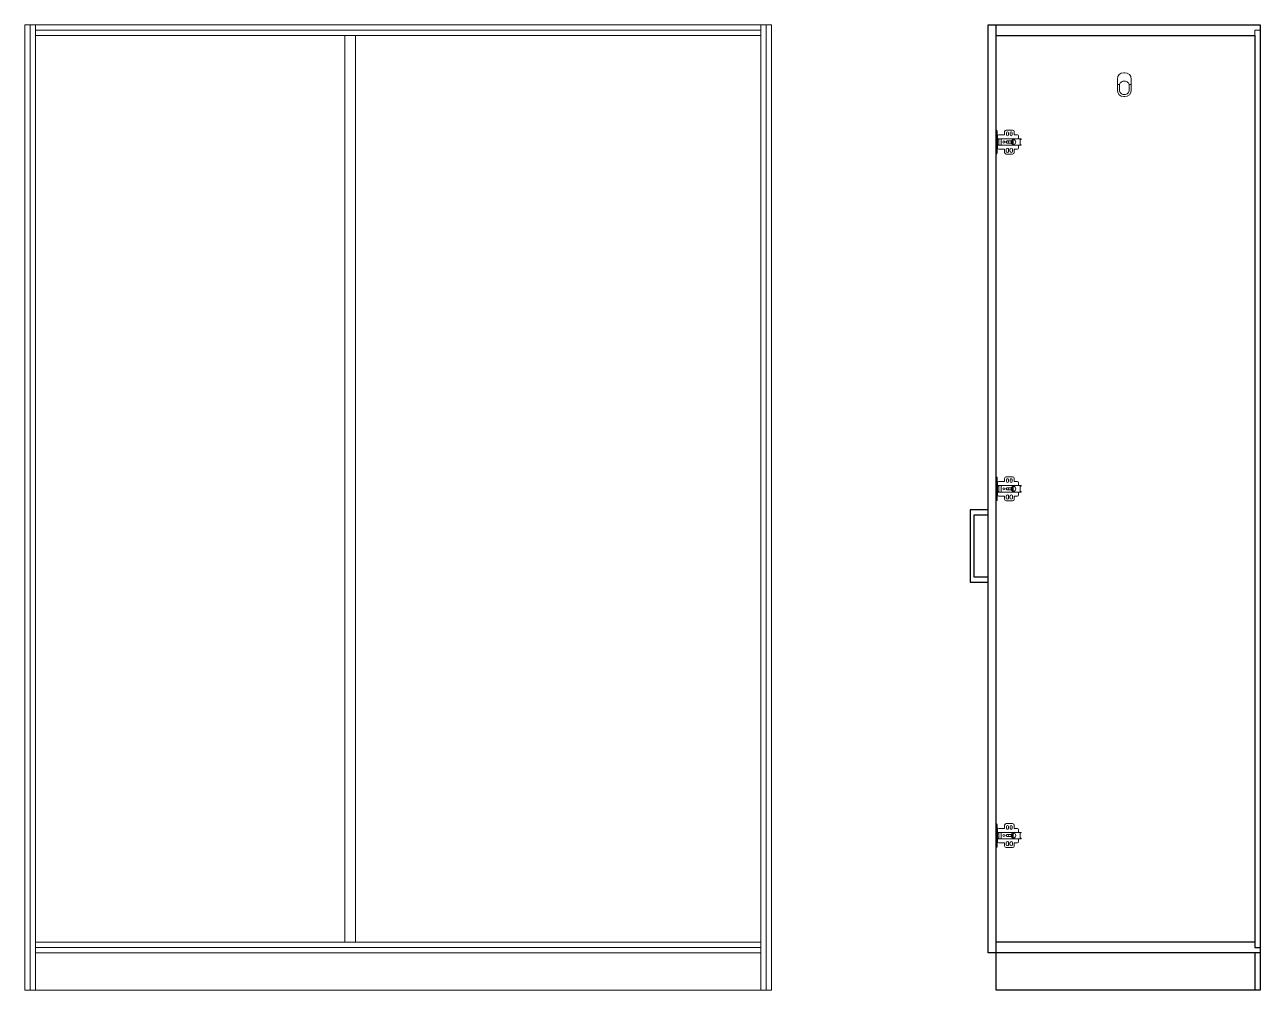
# Model space of a CAD drawing. Header units: millimetres. Extents: x -36975 to 25048, y -11091 to 9259.
# Drawn here: x -36975 to -34659, y -3109 to -1299 of the extents above; entities that cross this region are included whole.
import ezdxf

# ---------------------------------------------------------------- set-up
doc = ezdxf.new("R2010")
doc.units = ezdxf.units.MM
for name, color, linetype, lineweight in [('A-ELEV-MBE', 7, 'Continuous', 18), ('A-ELEV-MBE1', 7, 'Continuous', 18), ('A-SECT-MCUT', 7, 'Continuous', 25)]:
    doc.layers.add(name, color=color, linetype=linetype, lineweight=lineweight)

msp = doc.modelspace()

# ---------------------------------------------------------------- linework, layer by layer
at = {"layer": 'A-ELEV-MBE'}
for p, q in [((-36964.9, -1299.2), (-36964.9, -3109.2)), ((-36954.9, -1309.2), (-35594.9, -1309.2)), ((-35594.9, -1319.2), (-36954.9, -1319.2)), ((-36374.9, -1319.2), (-36374.9, -3019.2)), ((-36374.9, -1319.2), (-36354.9, -1319.2)), ((-36354.9, -1319.2), (-36354.9, -3019.2)), ((-35584.9, -1299.2), (-35584.9, -3109.2)), ((-34658.5, -1309.2), (-34668.5, -1309.2)), ((-34668.5, -1309.2), (-34668.5, -1319.2)), ((-36954.9, -1739.2), (-36954.9, -1760.2)), ((-35594.9, -3019.2), (-36954.9, -3019.2)), ((-36954.9, -3029.2), (-35594.9, -3029.2)), ((-35594.9, -3039.2), (-36954.9, -3039.2)), ((-35594.9, -3099.2), (-35594.9, -3089.2)), ((-35594.9, -3109.2), (-36954.9, -3109.2)), ((-35584.9, -3109.2), (-35584.9, -3109.2))]:
    msp.add_line(p, q, dxfattribs=at)
msp.add_lwpolyline([(-36954.9, -1299.2), (-36954.9, -3109.2), (-36974.9, -3109.2), (-36974.9, -1299.2), (-35574.9, -1299.2), (-35574.9, -3109.2), (-35594.9, -3109.2), (-35594.9, -1299.2)], dxfattribs=at)
at = {"layer": 'A-ELEV-MBE1'}
for p, q in [((-34912.5, -1389.2), (-34914.4, -1389.2)), ((-34926.4, -1401.2), (-34926.4, -1421.9)), ((-34922.2, -1411.6), (-34926.4, -1411.6)), ((-34900.5, -1411.6), (-34904.6, -1411.6)), ((-34900.5, -1401.2), (-34900.5, -1421.9)), ((-34912.5, -1433.9), (-34914.4, -1433.9)), ((-35153.5, -1496.7), (-35153.5, -1496.7)), ((-35152, -1498.2), (-35152, -1540.2)), ((-35138, -1499.7), (-35138, -1505.7)), ((-35123, -1496.7), (-35135, -1496.7)), ((-35134.5, -1505.5), (-35134.5, -1502.2)), ((-35130.5, -1502.2), (-35130.5, -1505.5)), ((-35127.5, -1505.5), (-35127.5, -1502.2)), ((-35123.5, -1502.2), (-35123.5, -1505.5)), ((-35120, -1505.7), (-35120, -1499.7)), ((-35152, -1513.2), (-35107, -1513.2)), ((-35152, -1514.2), (-35152, -1513.2)), ((-35152, -1514.2), (-35149, -1514.2)), ((-35152, -1524.2), (-35149, -1524.2)), ((-35152, -1524.2), (-35152, -1525.2)), ((-35152, -1525.2), (-35107, -1525.2)), ((-35151, -1507.7), (-35151, -1513.2)), ((-35151, -1514.2), (-35151, -1524.2)), ((-35151, -1525.2), (-35151, -1530.7)), ((-35138, -1505.7), (-35149, -1505.7)), ((-35149, -1524.2), (-35149, -1514.2)), ((-35144.1, -1513.2), (-35144.1, -1525.2)), ((-35133.6, -1517.2), (-35125.4, -1517.2)), ((-35125.4, -1521.2), (-35133.6, -1521.2)), ((-35124, -1515.6), (-35124, -1522.8)), ((-35122, -1514.8), (-35122, -1523.7)), ((-35120, -1505.7), (-35114, -1505.7)), ((-35112, -1507.7), (-35112, -1513.2)), ((-35112, -1525.2), (-35112, -1530.7)), ((-35108.5, -1524.2), (-35108.5, -1514.2)), ((-35107, -1514.2), (-35108.5, -1514.2)), ((-35107, -1524.2), (-35108.5, -1524.2)), ((-35107, -1514.2), (-35107, -1513.2)), ((-35107, -1525.2), (-35107, -1524.2)), ((-35153.5, -1541.7), (-35153.5, -1541.7)), ((-35138, -1532.7), (-35149, -1532.7)), ((-35138, -1532.7), (-35138, -1538.7)), ((-35135, -1541.7), (-35123, -1541.7)), ((-35134.8, -1532.8), (-35134.8, -1536.5)), ((-35130.3, -1536.5), (-35130.3, -1532.8)), ((-35127.8, -1532.8), (-35127.8, -1536.5)), ((-35123.3, -1536.5), (-35123.3, -1532.8)), ((-35120, -1538.7), (-35120, -1532.7)), ((-35120, -1532.7), (-35114, -1532.7)), ((-35153.5, -2146.7), (-35153.5, -2146.7)), ((-35152, -2148.2), (-35152, -2190.2)), ((-35138, -2149.7), (-35138, -2155.7)), ((-35123, -2146.7), (-35135, -2146.7)), ((-35134.5, -2155.5), (-35134.5, -2152.2)), ((-35130.5, -2152.2), (-35130.5, -2155.5)), ((-35127.5, -2155.5), (-35127.5, -2152.2)), ((-35123.5, -2152.2), (-35123.5, -2155.5)), ((-35120, -2155.7), (-35120, -2149.7)), ((-35152, -2163.2), (-35107, -2163.2)), ((-35152, -2164.2), (-35152, -2163.2)), ((-35152, -2164.2), (-35149, -2164.2)), ((-35152, -2174.2), (-35149, -2174.2)), ((-35152, -2174.2), (-35152, -2175.2)), ((-35152, -2175.2), (-35107, -2175.2)), ((-35151, -2157.7), (-35151, -2163.2)), ((-35151, -2164.2), (-35151, -2174.2)), ((-35151, -2175.2), (-35151, -2180.7)), ((-35138, -2155.7), (-35149, -2155.7)), ((-35149, -2174.2), (-35149, -2164.2)), ((-35144.1, -2163.2), (-35144.1, -2175.2)), ((-35133.6, -2167.2), (-35125.4, -2167.2)), ((-35125.4, -2171.2), (-35133.6, -2171.2)), ((-35124, -2165.6), (-35124, -2172.8)), ((-35122, -2164.8), (-35122, -2173.7)), ((-35120, -2155.7), (-35114, -2155.7)), ((-35112, -2157.7), (-35112, -2163.2)), ((-35112, -2175.2), (-35112, -2180.7)), ((-35108.5, -2174.2), (-35108.5, -2164.2)), ((-35107, -2164.2), (-35108.5, -2164.2)), ((-35107, -2174.2), (-35108.5, -2174.2)), ((-35107, -2164.2), (-35107, -2163.2)), ((-35107, -2175.2), (-35107, -2174.2)), ((-35153.5, -2191.7), (-35153.5, -2191.7)), ((-35138, -2182.7), (-35149, -2182.7)), ((-35138, -2182.7), (-35138, -2188.7)), ((-35135, -2191.7), (-35123, -2191.7)), ((-35134.8, -2182.8), (-35134.8, -2186.5)), ((-35130.3, -2186.5), (-35130.3, -2182.8)), ((-35127.8, -2182.8), (-35127.8, -2186.5)), ((-35123.3, -2186.5), (-35123.3, -2182.8)), ((-35120, -2188.7), (-35120, -2182.7)), ((-35120, -2182.7), (-35114, -2182.7)), ((-35153.5, -2796.7), (-35153.5, -2796.7)), ((-35152, -2798.2), (-35152, -2840.2)), ((-35138, -2799.7), (-35138, -2805.7)), ((-35123, -2796.7), (-35135, -2796.7)), ((-35134.5, -2805.5), (-35134.5, -2802.2)), ((-35130.5, -2802.2), (-35130.5, -2805.5)), ((-35127.5, -2805.5), (-35127.5, -2802.2)), ((-35123.5, -2802.2), (-35123.5, -2805.5)), ((-35120, -2805.7), (-35120, -2799.7)), ((-35152, -2813.2), (-35107, -2813.2)), ((-35152, -2814.2), (-35152, -2813.2)), ((-35152, -2814.2), (-35149, -2814.2)), ((-35152, -2824.2), (-35149, -2824.2)), ((-35152, -2824.2), (-35152, -2825.2)), ((-35152, -2825.2), (-35107, -2825.2)), ((-35151, -2807.7), (-35151, -2813.2)), ((-35151, -2814.2), (-35151, -2824.2)), ((-35151, -2825.2), (-35151, -2830.7)), ((-35138, -2805.7), (-35149, -2805.7)), ((-35149, -2824.2), (-35149, -2814.2)), ((-35144.1, -2813.2), (-35144.1, -2825.2)), ((-35133.6, -2817.2), (-35125.4, -2817.2)), ((-35125.4, -2821.2), (-35133.6, -2821.2)), ((-35124, -2815.6), (-35124, -2822.8)), ((-35122, -2814.8), (-35122, -2823.7)), ((-35120, -2805.7), (-35114, -2805.7)), ((-35112, -2807.7), (-35112, -2813.2)), ((-35112, -2825.2), (-35112, -2830.7)), ((-35108.5, -2824.2), (-35108.5, -2814.2)), ((-35107, -2814.2), (-35108.5, -2814.2)), ((-35107, -2824.2), (-35108.5, -2824.2)), ((-35107, -2814.2), (-35107, -2813.2)), ((-35107, -2825.2), (-35107, -2824.2)), ((-35153.5, -2841.7), (-35153.5, -2841.7)), ((-35138, -2832.7), (-35149, -2832.7)), ((-35138, -2832.7), (-35138, -2838.7)), ((-35135, -2841.7), (-35123, -2841.7)), ((-35134.8, -2832.8), (-35134.8, -2836.5)), ((-35130.3, -2836.5), (-35130.3, -2832.8)), ((-35127.8, -2832.8), (-35127.8, -2836.5)), ((-35123.3, -2836.5), (-35123.3, -2832.8)), ((-35120, -2838.7), (-35120, -2832.7)), ((-35120, -2832.7), (-35114, -2832.7))]:
    msp.add_line(p, q, dxfattribs=at)
msp.add_lwpolyline([(-34912.5, -1404.9), (-34914.4, -1404.9, 0.414214), (-34922.4, -1412.9), (-34922.4, -1421.9, 0.414214), (-34914.4, -1429.9), (-34912.5, -1429.9, 0.414214), (-34904.5, -1421.9), (-34904.5, -1412.9, 0.414214)], format="xyb", close=True, dxfattribs=at)
for centre, radius in [((-35139.4, -1519.2), 2), ((-35132.5, -1519.2), 2), ((-35121.3, -1519.2), 4.5), ((-35139.4, -2169.2), 2), ((-35132.5, -2169.2), 2), ((-35121.3, -2169.2), 4.5), ((-35139.4, -2819.2), 2), ((-35132.5, -2819.2), 2), ((-35121.3, -2819.2), 4.5)]:
    msp.add_circle(centre, radius, dxfattribs=at)
for centre, radius, start, end in [((-34914.4, -1401.2), 12, 90, 180), ((-34912.5, -1401.2), 12, 0, 90), ((-34914.4, -1421.9), 12, 180, 270), ((-34912.5, -1421.9), 12, 270, 0), ((-35153.5, -1498.2), 1.5, 0, 90), ((-35135, -1499.7), 3, 90, 180), ((-35132.5, -1502.2), 2, 90, 180), ((-35132.5, -1505.5), 2, 180, 270), ((-35132.5, -1502.2), 2, 0, 90), ((-35132.5, -1505.5), 2, 270, 0), ((-35125.5, -1502.2), 2, 90, 180), ((-35125.5, -1505.5), 2, 180, 270), ((-35125.5, -1502.2), 2, 0, 90), ((-35125.5, -1505.5), 2, 270, 0), ((-35123, -1499.7), 3, 0, 90), ((-35149, -1507.7), 2, 90, 180), ((-35133.6, -1519.2), 2, 90, 180), ((-35133.6, -1519.2), 2, 180, 270), ((-35114, -1507.7), 2, 0, 90), ((-35153.5, -1540.2), 1.5, 270, 0), ((-35149, -1530.7), 2, 180, 270), ((-35135, -1538.7), 3, 180, 270), ((-35132.5, -1532.8), 2.25, 90, 180), ((-35132.5, -1536.5), 2.25, 180, 270), ((-35132.5, -1532.8), 2.25, 0, 90), ((-35132.5, -1536.5), 2.25, 270, 0), ((-35125.5, -1532.8), 2.25, 90, 180), ((-35125.5, -1536.5), 2.25, 180, 270), ((-35125.5, -1532.8), 2.25, 0, 90), ((-35125.5, -1536.5), 2.25, 270, 0), ((-35123, -1538.7), 3, 270, 0), ((-35114, -1530.7), 2, 270, 0), ((-35153.5, -2148.2), 1.5, 0, 90), ((-35135, -2149.7), 3, 90, 180), ((-35132.5, -2152.2), 2, 90, 180), ((-35132.5, -2152.2), 2, 0, 90), ((-35125.5, -2152.2), 2, 90, 180), ((-35125.5, -2152.2), 2, 0, 90), ((-35123, -2149.7), 3, 0, 90), ((-35149, -2157.7), 2, 90, 180), ((-35133.6, -2169.2), 2, 90, 180), ((-35133.6, -2169.2), 2, 180, 270), ((-35132.5, -2155.5), 2, 180, 270), ((-35132.5, -2155.5), 2, 270, 0), ((-35125.5, -2155.5), 2, 180, 270), ((-35125.5, -2155.5), 2, 270, 0), ((-35114, -2157.7), 2, 0, 90), ((-35153.5, -2190.2), 1.5, 270, 0), ((-35149, -2180.7), 2, 180, 270), ((-35135, -2188.7), 3, 180, 270), ((-35132.5, -2182.8), 2.25, 90, 180), ((-35132.5, -2186.5), 2.25, 180, 270), ((-35132.5, -2182.8), 2.25, 0, 90), ((-35132.5, -2186.5), 2.25, 270, 0), ((-35125.5, -2182.8), 2.25, 90, 180), ((-35125.5, -2186.5), 2.25, 180, 270), ((-35125.5, -2182.8), 2.25, 0, 90), ((-35125.5, -2186.5), 2.25, 270, 0), ((-35123, -2188.7), 3, 270, 0), ((-35114, -2180.7), 2, 270, 0), ((-35153.5, -2798.2), 1.5, 0, 90), ((-35135, -2799.7), 3, 90, 180), ((-35132.5, -2802.2), 2, 90, 180), ((-35132.5, -2802.2), 2, 0, 90), ((-35125.5, -2802.2), 2, 90, 180), ((-35125.5, -2802.2), 2, 0, 90), ((-35123, -2799.7), 3, 0, 90), ((-35149, -2807.7), 2, 90, 180), ((-35133.6, -2819.2), 2, 90, 180), ((-35133.6, -2819.2), 2, 180, 270), ((-35132.5, -2805.5), 2, 180, 270), ((-35132.5, -2805.5), 2, 270, 0), ((-35125.5, -2805.5), 2, 180, 270), ((-35125.5, -2805.5), 2, 270, 0), ((-35114, -2807.7), 2, 0, 90), ((-35153.5, -2840.2), 1.5, 270, 0), ((-35149, -2830.7), 2, 180, 270), ((-35135, -2838.7), 3, 180, 270), ((-35132.5, -2832.8), 2.25, 90, 180), ((-35132.5, -2836.5), 2.25, 180, 270), ((-35132.5, -2832.8), 2.25, 0, 90), ((-35132.5, -2836.5), 2.25, 270, 0), ((-35125.5, -2832.8), 2.25, 90, 180), ((-35125.5, -2836.5), 2.25, 180, 270), ((-35125.5, -2832.8), 2.25, 0, 90), ((-35125.5, -2836.5), 2.25, 270, 0), ((-35123, -2838.7), 3, 270, 0), ((-35114, -2830.7), 2, 270, 0)]:
    msp.add_arc(centre, radius, start, end, dxfattribs=at)
at = {"layer": 'A-SECT-MCUT'}
for p, q in [((-35168.5, -1299.2), (-34658.5, -1299.2)), ((-35168.5, -3039.2), (-35168.5, -1299.2)), ((-35153.5, -3039.2), (-35153.5, -1299.2)), ((-35153.5, -1319.2), (-34668.5, -1319.2)), ((-34668.5, -1319.2), (-34668.5, -3029.2)), ((-34658.5, -1299.2), (-34658.5, -3039.2)), ((-35168.5, -2208.4), (-35202.5, -2208.4)), ((-35202.5, -2208.4), (-35202.5, -2343.9)), ((-35168.5, -2218.4), (-35195.5, -2218.4)), ((-35195.5, -2218.4), (-35195.5, -2333.9)), ((-35195.5, -2333.9), (-35168.5, -2333.9)), ((-35202.5, -2343.9), (-35168.5, -2343.9)), ((-34668.5, -3019.2), (-35153.5, -3019.2)), ((-34668.5, -3029.2), (-34658.5, -3029.2)), ((-35153.5, -3039.2), (-35168.5, -3039.2)), ((-34658.5, -3039.2), (-35153.5, -3039.2)), ((-35153.5, -3109.2), (-35153.5, -3039.2)), ((-34668.5, -3039.2), (-34668.5, -3109.2)), ((-34658.5, -3039.2), (-34658.5, -3109.2)), ((-34658.5, -3109.2), (-35153.5, -3109.2))]:
    msp.add_line(p, q, dxfattribs=at)

doc.saveas('drawing.dxf')
